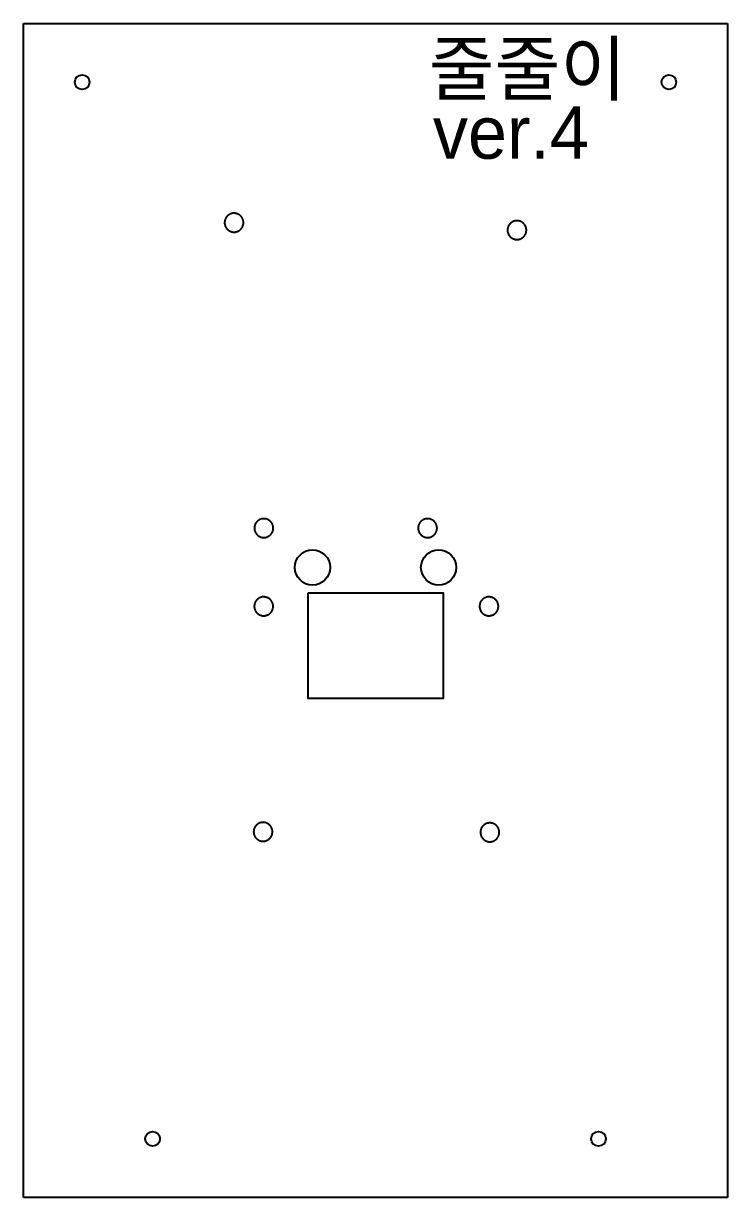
# Model space of a CAD drawing. Header units: millimetres. Extents: x -130 to 115, y 0 to 237.
# Drawn here: x -5.3 to 114.7, y 0 to 200 of the extents above; entities that cross this region are included whole.
import ezdxf

# ---------------------------------------------------------------- set-up
doc = ezdxf.new("R2010")
doc.units = ezdxf.units.MM
doc.layers.add('Taglio', color=22, linetype='Continuous', true_color=0xc0240f)
doc.styles.get("Standard").update_dxf_attribs({"font": 'GmarketSansTTFLight.ttf'})

msp = doc.modelspace()

# ---------------------------------------------------------------- linework, layer by layer
for p, q in [((-5.33, 200), (114.67, 200)), ((-5.33, 0), (-5.33, 200)), ((114.67, 200), (114.67, 0)), ((31.67, 0), (-5.33, 0)), ((114.67, 0), (-5.33, 0)), ((114.67, 0), (77.67, 0))]:
    msp.add_line(p, q)
at = {"color": 215, "true_color": 0xa953a0}
msp.add_line((43.92, 103.03), (65.42, 103.03), dxfattribs=at)
msp.add_lwpolyline([(43.17, 103.03), (66.17, 103.03), (66.17, 85.03), (43.17, 85.03)], close=True)
at = {"color": 1}
for centre in [(4.67, 190), (104.67, 190), (16.67, 10), (92.67, 10)]:
    msp.add_circle(centre, 1.25, dxfattribs=at)
for centre in [(43.92, 107.33), (65.42, 107.33)]:
    msp.add_circle(centre, 3)
at = {"layer": 'Taglio'}
for points in [[(30.55, 164.46), (30.61, 164.46), (30.67, 164.46), (30.72, 164.47), (30.78, 164.47), (30.83, 164.48), (30.89, 164.49), (30.94, 164.51), (30.99, 164.52), (31.05, 164.54), (31.1, 164.55), (31.15, 164.57), (31.2, 164.6), (31.25, 164.62), (31.3, 164.64), (31.35, 164.67), (31.4, 164.7), (31.45, 164.73), (31.49, 164.76), (31.54, 164.79), (31.58, 164.83), (31.62, 164.87), (31.66, 164.9), (31.7, 164.94), (31.74, 164.98), (31.78, 165.02), (31.81, 165.07), (31.85, 165.11), (31.88, 165.16), (31.91, 165.2), (31.94, 165.25), (31.97, 165.3), (31.99, 165.35), (32.02, 165.4), (32.04, 165.45), (32.06, 165.5), (32.08, 165.56), (32.1, 165.61), (32.11, 165.66), (32.12, 165.72), (32.13, 165.77), (32.14, 165.83), (32.15, 165.88), (32.16, 165.94), (32.16, 165.99), (32.16, 166.05), (32.16, 166.1), (32.16, 166.16), (32.16, 166.21), (32.15, 166.27), (32.14, 166.33), (32.13, 166.38), (32.12, 166.43), (32.11, 166.49), (32.09, 166.54), (32.07, 166.6), (32.05, 166.65), (32.03, 166.7), (32.01, 166.75), (31.99, 166.8), (31.96, 166.85), (31.93, 166.9), (31.9, 166.94), (31.87, 166.99), (31.84, 167.04), (31.8, 167.08), (31.77, 167.12), (31.73, 167.16), (31.69, 167.2), (31.65, 167.24), (31.61, 167.28), (31.57, 167.32), (31.52, 167.35), (31.48, 167.38), (31.43, 167.41), (31.38, 167.44), (31.34, 167.47), (31.29, 167.5), (31.24, 167.52), (31.19, 167.54), (31.14, 167.57), (31.08, 167.59), (31.03, 167.6), (30.98, 167.62), (30.92, 167.63), (30.87, 167.64), (30.81, 167.65), (30.76, 167.66), (30.7, 167.67), (30.65, 167.67), (30.59, 167.67), (30.54, 167.67), (30.48, 167.67), (30.42, 167.67), (30.37, 167.66), (30.31, 167.66), (30.26, 167.65), (30.2, 167.64), (30.15, 167.62), (30.1, 167.61), (30.04, 167.59), (29.99, 167.57), (29.94, 167.55), (29.89, 167.53), (29.84, 167.51), (29.79, 167.48), (29.74, 167.45), (29.69, 167.42), (29.65, 167.39), (29.6, 167.36), (29.56, 167.33), (29.51, 167.29), (29.47, 167.25), (29.43, 167.22), (29.39, 167.18), (29.35, 167.14), (29.32, 167.09), (29.28, 167.05), (29.25, 167.01), (29.22, 166.96), (29.19, 166.91), (29.16, 166.87), (29.13, 166.82), (29.11, 166.77), (29.08, 166.72), (29.06, 166.66), (29.04, 166.61), (29.02, 166.56), (29.01, 166.51), (28.99, 166.45), (28.98, 166.4), (28.97, 166.34), (28.96, 166.29), (28.95, 166.23), (28.95, 166.18), (28.95, 166.12), (28.95, 166.07)], [(28.95, 166.07), (28.95, 166.01), (28.95, 165.95), (28.95, 165.9), (28.96, 165.84), (28.97, 165.79), (28.98, 165.73), (28.99, 165.68), (29.01, 165.62), (29.02, 165.57), (29.04, 165.52), (29.06, 165.46), (29.09, 165.41), (29.11, 165.36), (29.13, 165.31), (29.16, 165.26), (29.19, 165.21), (29.22, 165.17), (29.25, 165.12), (29.29, 165.08), (29.32, 165.03), (29.36, 164.99), (29.4, 164.95), (29.44, 164.91), (29.48, 164.87), (29.52, 164.83), (29.56, 164.8), (29.61, 164.77), (29.65, 164.73), (29.7, 164.7), (29.75, 164.67), (29.8, 164.65), (29.85, 164.62), (29.9, 164.6), (29.95, 164.58), (30, 164.56), (30.06, 164.54), (30.11, 164.52), (30.17, 164.51), (30.22, 164.49), (30.27, 164.48), (30.33, 164.47), (30.39, 164.47), (30.44, 164.46), (30.5, 164.46), (30.55, 164.46)], [(77.17, 164.8), (77.17, 164.74), (77.17, 164.68), (77.18, 164.63), (77.18, 164.57), (77.19, 164.52), (77.2, 164.46), (77.22, 164.41), (77.23, 164.35), (77.25, 164.3), (77.26, 164.25), (77.28, 164.19), (77.31, 164.14), (77.33, 164.09), (77.36, 164.04), (77.38, 163.99), (77.41, 163.94), (77.44, 163.9), (77.48, 163.85), (77.51, 163.81), (77.54, 163.76), (77.58, 163.72), (77.62, 163.68), (77.66, 163.64), (77.7, 163.6), (77.74, 163.57), (77.79, 163.53), (77.83, 163.5), (77.88, 163.46), (77.92, 163.43), (77.97, 163.4), (78.02, 163.38), (78.07, 163.35), (78.12, 163.33), (78.17, 163.31), (78.23, 163.29), (78.28, 163.27), (78.33, 163.25), (78.39, 163.24), (78.44, 163.22), (78.5, 163.21), (78.55, 163.2), (78.61, 163.2), (78.66, 163.19), (78.72, 163.19), (78.78, 163.19), (78.83, 163.19), (78.89, 163.19), (78.94, 163.2), (79, 163.2), (79.05, 163.21), (79.11, 163.22), (79.16, 163.24), (79.22, 163.25), (79.27, 163.27), (79.32, 163.28), (79.37, 163.3), (79.43, 163.33), (79.48, 163.35), (79.53, 163.37), (79.57, 163.4), (79.62, 163.43), (79.67, 163.46), (79.72, 163.49), (79.76, 163.52), (79.8, 163.56), (79.85, 163.6), (79.89, 163.63), (79.93, 163.67), (79.96, 163.71), (80, 163.76), (80.04, 163.8), (80.07, 163.84), (80.1, 163.89), (80.13, 163.93), (80.16, 163.98), (80.19, 164.03), (80.22, 164.08), (80.24, 164.13), (80.26, 164.18), (80.28, 164.23), (80.3, 164.29), (80.32, 164.34), (80.33, 164.39), (80.35, 164.45), (80.36, 164.5), (80.37, 164.56), (80.37, 164.61), (80.38, 164.67), (80.38, 164.72), (80.38, 164.78), (80.38, 164.83), (80.38, 164.89), (80.38, 164.95), (80.37, 165), (80.36, 165.06), (80.35, 165.11), (80.34, 165.17), (80.33, 165.22), (80.31, 165.27), (80.29, 165.33), (80.28, 165.38), (80.25, 165.43), (80.23, 165.48), (80.21, 165.53), (80.18, 165.58), (80.15, 165.63), (80.12, 165.67), (80.09, 165.72), (80.06, 165.77), (80.02, 165.81), (79.99, 165.85), (79.95, 165.89), (79.91, 165.93), (79.87, 165.97), (79.83, 166.01), (79.79, 166.05), (79.75, 166.08), (79.7, 166.11), (79.65, 166.14), (79.61, 166.17), (79.56, 166.2), (79.51, 166.23), (79.46, 166.25), (79.41, 166.28), (79.36, 166.3), (79.3, 166.32), (79.25, 166.33), (79.2, 166.35), (79.14, 166.36), (79.09, 166.37), (79.03, 166.38), (78.98, 166.39), (78.92, 166.4), (78.87, 166.4), (78.81, 166.4), (78.76, 166.4), (78.7, 166.4), (78.65, 166.4), (78.59, 166.39), (78.54, 166.39), (78.48, 166.38), (78.43, 166.37), (78.37, 166.35), (78.32, 166.34), (78.26, 166.32), (78.21, 166.3), (78.16, 166.28), (78.11, 166.26), (78.06, 166.24), (78.01, 166.21), (77.96, 166.18), (77.91, 166.15), (77.87, 166.12), (77.82, 166.09), (77.78, 166.06), (77.73, 166.02), (77.69, 165.99), (77.65, 165.95), (77.61, 165.91), (77.58, 165.87), (77.54, 165.82), (77.5, 165.78), (77.47, 165.74), (77.44, 165.69), (77.41, 165.64), (77.38, 165.6), (77.35, 165.55), (77.33, 165.5), (77.3, 165.45), (77.28, 165.4), (77.26, 165.34), (77.25, 165.29), (77.23, 165.24), (77.21, 165.18), (77.2, 165.13), (77.19, 165.07), (77.18, 165.02), (77.18, 164.96), (77.17, 164.91), (77.17, 164.85), (77.17, 164.8)], [(35.63, 112.43), (35.69, 112.43), (35.74, 112.43), (35.8, 112.44), (35.85, 112.44), (35.91, 112.45), (35.96, 112.46), (36.02, 112.47), (36.07, 112.49), (36.13, 112.51), (36.18, 112.52), (36.23, 112.54), (36.28, 112.56), (36.33, 112.59), (36.38, 112.61), (36.43, 112.64), (36.48, 112.67), (36.53, 112.7), (36.57, 112.73), (36.62, 112.76), (36.66, 112.8), (36.7, 112.84), (36.74, 112.87), (36.78, 112.91), (36.82, 112.95), (36.86, 112.99), (36.89, 113.04), (36.93, 113.08), (36.96, 113.13), (36.99, 113.17), (37.02, 113.22), (37.05, 113.27), (37.07, 113.32), (37.1, 113.37), (37.12, 113.42), (37.14, 113.47), (37.16, 113.52), (37.17, 113.58), (37.19, 113.63), (37.2, 113.69), (37.21, 113.74), (37.22, 113.8), (37.23, 113.85), (37.24, 113.91), (37.24, 113.96), (37.24, 114.02), (37.24, 114.07), (37.24, 114.13), (37.23, 114.18), (37.23, 114.24), (37.22, 114.29), (37.21, 114.35), (37.2, 114.4), (37.18, 114.46), (37.17, 114.51), (37.15, 114.56), (37.13, 114.62), (37.11, 114.67), (37.09, 114.72), (37.06, 114.77), (37.04, 114.82), (37.01, 114.87), (36.98, 114.91), (36.95, 114.96), (36.92, 115.01), (36.88, 115.05), (36.85, 115.09), (36.81, 115.13), (36.77, 115.17), (36.73, 115.21), (36.69, 115.25), (36.65, 115.28), (36.6, 115.32), (36.56, 115.35), (36.51, 115.38), (36.46, 115.41), (36.41, 115.44), (36.37, 115.47), (36.32, 115.49), (36.26, 115.51), (36.21, 115.54), (36.16, 115.55), (36.11, 115.57), (36.05, 115.59), (36, 115.6), (35.95, 115.61), (35.89, 115.62), (35.84, 115.63), (35.78, 115.64), (35.73, 115.64), (35.67, 115.64), (35.61, 115.64), (35.56, 115.64), (35.5, 115.64), (35.45, 115.63), (35.39, 115.63), (35.34, 115.62), (35.28, 115.61), (35.23, 115.59), (35.17, 115.58), (35.12, 115.56), (35.07, 115.54), (35.02, 115.52), (34.97, 115.5), (34.92, 115.48), (34.87, 115.45), (34.82, 115.42), (34.77, 115.39), (34.72, 115.36), (34.68, 115.33), (34.63, 115.3), (34.59, 115.26), (34.55, 115.22), (34.51, 115.19), (34.47, 115.15), (34.43, 115.11), (34.4, 115.06), (34.36, 115.02), (34.33, 114.98), (34.3, 114.93), (34.27, 114.88), (34.24, 114.83), (34.21, 114.79), (34.18, 114.74), (34.16, 114.69), (34.14, 114.63), (34.12, 114.58), (34.1, 114.53), (34.09, 114.48), (34.07, 114.42), (34.06, 114.37), (34.05, 114.31), (34.04, 114.26), (34.03, 114.2), (34.03, 114.15), (34.03, 114.09), (34.02, 114.04)], [(34.02, 114.04), (34.03, 113.98), (34.03, 113.92), (34.03, 113.87), (34.04, 113.81), (34.05, 113.76), (34.06, 113.7), (34.07, 113.65), (34.09, 113.59), (34.1, 113.54), (34.12, 113.49), (34.14, 113.43), (34.16, 113.38), (34.19, 113.33), (34.21, 113.28), (34.24, 113.23), (34.27, 113.18), (34.3, 113.14), (34.33, 113.09), (34.37, 113.05), (34.4, 113), (34.44, 112.96), (34.48, 112.92), (34.52, 112.88), (34.56, 112.84), (34.6, 112.8), (34.64, 112.77), (34.69, 112.74), (34.73, 112.7), (34.78, 112.67), (34.83, 112.64), (34.88, 112.62), (34.93, 112.59), (34.98, 112.57), (35.03, 112.55), (35.08, 112.52), (35.14, 112.51), (35.19, 112.49), (35.24, 112.48), (35.3, 112.46), (35.35, 112.45), (35.41, 112.44), (35.46, 112.44), (35.52, 112.43), (35.58, 112.43), (35.63, 112.43)], [(63.54, 112.43), (63.6, 112.43), (63.65, 112.43), (63.71, 112.44), (63.76, 112.44), (63.82, 112.45), (63.87, 112.46), (63.93, 112.47), (63.98, 112.49), (64.03, 112.51), (64.09, 112.52), (64.14, 112.54), (64.19, 112.56), (64.24, 112.59), (64.29, 112.61), (64.34, 112.64), (64.39, 112.67), (64.43, 112.7), (64.48, 112.73), (64.53, 112.76), (64.57, 112.8), (64.61, 112.84), (64.65, 112.87), (64.69, 112.91), (64.73, 112.95), (64.77, 112.99), (64.8, 113.04), (64.84, 113.08), (64.87, 113.13), (64.9, 113.17), (64.93, 113.22), (64.96, 113.27), (64.98, 113.32), (65, 113.37), (65.03, 113.42), (65.05, 113.47), (65.07, 113.52), (65.08, 113.58), (65.1, 113.63), (65.11, 113.69), (65.12, 113.74), (65.13, 113.8), (65.14, 113.85), (65.14, 113.91), (65.15, 113.96), (65.15, 114.02), (65.15, 114.07), (65.15, 114.13), (65.14, 114.18), (65.14, 114.24), (65.13, 114.29), (65.12, 114.35), (65.11, 114.4), (65.09, 114.46), (65.08, 114.51), (65.06, 114.56), (65.04, 114.62), (65.02, 114.67), (65, 114.72), (64.97, 114.77), (64.95, 114.82), (64.92, 114.87), (64.89, 114.91), (64.86, 114.96), (64.82, 115.01), (64.79, 115.05), (64.75, 115.09), (64.72, 115.13), (64.68, 115.17), (64.64, 115.21), (64.6, 115.25), (64.55, 115.28), (64.51, 115.32), (64.47, 115.35), (64.42, 115.38), (64.37, 115.41), (64.32, 115.44), (64.27, 115.47), (64.22, 115.49), (64.17, 115.51), (64.12, 115.54), (64.07, 115.55), (64.02, 115.57), (63.96, 115.59), (63.91, 115.6), (63.86, 115.61), (63.8, 115.62), (63.75, 115.63), (63.69, 115.64), (63.63, 115.64), (63.58, 115.64), (63.52, 115.64), (63.47, 115.64), (63.41, 115.64), (63.36, 115.63), (63.3, 115.63), (63.25, 115.62), (63.19, 115.61), (63.14, 115.59), (63.08, 115.58), (63.03, 115.56), (62.98, 115.54), (62.93, 115.52), (62.87, 115.5), (62.82, 115.48), (62.78, 115.45), (62.73, 115.42), (62.68, 115.39), (62.63, 115.36), (62.59, 115.33), (62.54, 115.3), (62.5, 115.26), (62.46, 115.22), (62.42, 115.19), (62.38, 115.15), (62.34, 115.11), (62.3, 115.06), (62.27, 115.02), (62.24, 114.98), (62.2, 114.93), (62.17, 114.88), (62.15, 114.83), (62.12, 114.79), (62.09, 114.74), (62.07, 114.69), (62.05, 114.63), (62.03, 114.58), (62.01, 114.53), (61.99, 114.48), (61.98, 114.42), (61.97, 114.37), (61.96, 114.31), (61.95, 114.26), (61.94, 114.2), (61.94, 114.15), (61.93, 114.09), (61.93, 114.04)], [(61.93, 114.04), (61.93, 113.98), (61.94, 113.92), (61.94, 113.87), (61.95, 113.81), (61.96, 113.76), (61.97, 113.7), (61.98, 113.65), (62, 113.59), (62.01, 113.54), (62.03, 113.49), (62.05, 113.43), (62.07, 113.38), (62.1, 113.33), (62.12, 113.28), (62.15, 113.23), (62.18, 113.18), (62.21, 113.14), (62.24, 113.09), (62.27, 113.05), (62.31, 113), (62.35, 112.96), (62.38, 112.92), (62.42, 112.88), (62.47, 112.84), (62.51, 112.8), (62.55, 112.77), (62.6, 112.74), (62.64, 112.7), (62.69, 112.67), (62.74, 112.64), (62.79, 112.62), (62.84, 112.59), (62.89, 112.57), (62.94, 112.55), (62.99, 112.52), (63.04, 112.51), (63.1, 112.49), (63.15, 112.48), (63.21, 112.46), (63.26, 112.45), (63.32, 112.44), (63.37, 112.44), (63.43, 112.43), (63.49, 112.43), (63.54, 112.43)], [(35.61, 99.1), (35.67, 99.1), (35.72, 99.1), (35.78, 99.11), (35.83, 99.11), (35.89, 99.12), (35.94, 99.13), (36, 99.15), (36.05, 99.16), (36.11, 99.18), (36.16, 99.19), (36.21, 99.21), (36.26, 99.24), (36.31, 99.26), (36.36, 99.28), (36.41, 99.31), (36.46, 99.34), (36.51, 99.37), (36.55, 99.4), (36.6, 99.44), (36.64, 99.47), (36.68, 99.51), (36.72, 99.54), (36.76, 99.58), (36.8, 99.62), (36.84, 99.67), (36.87, 99.71), (36.91, 99.75), (36.94, 99.8), (36.97, 99.84), (37, 99.89), (37.03, 99.94), (37.05, 99.99), (37.08, 100.04), (37.1, 100.09), (37.12, 100.14), (37.14, 100.2), (37.15, 100.25), (37.17, 100.3), (37.18, 100.36), (37.19, 100.41), (37.2, 100.47), (37.21, 100.52), (37.21, 100.58), (37.22, 100.63), (37.22, 100.69), (37.22, 100.74), (37.22, 100.8), (37.21, 100.86), (37.21, 100.91), (37.2, 100.97), (37.19, 101.02), (37.18, 101.08), (37.16, 101.13), (37.15, 101.18), (37.13, 101.24), (37.11, 101.29), (37.09, 101.34), (37.07, 101.39), (37.04, 101.44), (37.02, 101.49), (36.99, 101.54), (36.96, 101.59), (36.93, 101.63), (36.9, 101.68), (36.86, 101.72), (36.83, 101.76), (36.79, 101.8), (36.75, 101.84), (36.71, 101.88), (36.67, 101.92), (36.63, 101.96), (36.58, 101.99), (36.54, 102.02), (36.49, 102.05), (36.44, 102.08), (36.39, 102.11), (36.35, 102.14), (36.3, 102.16), (36.24, 102.19), (36.19, 102.21), (36.14, 102.23), (36.09, 102.24), (36.03, 102.26), (35.98, 102.27), (35.93, 102.28), (35.87, 102.29), (35.82, 102.3), (35.76, 102.31), (35.7, 102.31), (35.65, 102.31), (35.59, 102.32), (35.54, 102.31), (35.48, 102.31), (35.43, 102.3), (35.37, 102.3), (35.32, 102.29), (35.26, 102.28), (35.21, 102.26), (35.15, 102.25), (35.1, 102.23), (35.05, 102.21), (35, 102.19), (34.95, 102.17), (34.9, 102.15), (34.85, 102.12), (34.8, 102.09), (34.75, 102.06), (34.7, 102.03), (34.66, 102), (34.61, 101.97), (34.57, 101.93), (34.53, 101.9), (34.49, 101.86), (34.45, 101.82), (34.41, 101.78), (34.37, 101.73), (34.34, 101.69), (34.31, 101.65), (34.28, 101.6), (34.24, 101.55), (34.22, 101.51), (34.19, 101.46), (34.16, 101.41), (34.14, 101.36), (34.12, 101.31), (34.1, 101.25), (34.08, 101.2), (34.07, 101.15), (34.05, 101.09), (34.04, 101.04), (34.03, 100.98), (34.02, 100.93), (34.01, 100.87), (34.01, 100.82), (34.01, 100.76), (34, 100.71)], [(74.01, 99.1), (74.06, 99.1), (74.12, 99.1), (74.17, 99.11), (74.23, 99.11), (74.28, 99.12), (74.34, 99.13), (74.39, 99.15), (74.45, 99.16), (74.5, 99.18), (74.55, 99.19), (74.6, 99.21), (74.65, 99.24), (74.71, 99.26), (74.76, 99.28), (74.8, 99.31), (74.85, 99.34), (74.9, 99.37), (74.94, 99.4), (74.99, 99.44), (75.03, 99.47), (75.07, 99.51), (75.12, 99.54), (75.16, 99.58), (75.19, 99.62), (75.23, 99.67), (75.27, 99.71), (75.3, 99.75), (75.33, 99.8), (75.36, 99.84), (75.39, 99.89), (75.42, 99.94), (75.44, 99.99), (75.47, 100.04), (75.49, 100.09), (75.51, 100.14), (75.53, 100.2), (75.55, 100.25), (75.56, 100.3), (75.57, 100.36), (75.59, 100.41), (75.6, 100.47), (75.6, 100.52), (75.61, 100.58), (75.61, 100.63), (75.61, 100.69), (75.61, 100.74), (75.61, 100.8), (75.61, 100.86), (75.6, 100.91), (75.59, 100.97), (75.58, 101.02), (75.57, 101.08), (75.56, 101.13), (75.54, 101.18), (75.52, 101.24), (75.5, 101.29), (75.48, 101.34), (75.46, 101.39), (75.44, 101.44), (75.41, 101.49), (75.38, 101.54), (75.35, 101.59), (75.32, 101.63), (75.29, 101.68), (75.25, 101.72), (75.22, 101.76), (75.18, 101.8), (75.14, 101.84), (75.1, 101.88), (75.06, 101.92), (75.02, 101.96), (74.97, 101.99), (74.93, 102.02), (74.88, 102.05), (74.84, 102.08), (74.79, 102.11), (74.74, 102.14), (74.69, 102.16), (74.64, 102.19), (74.59, 102.21), (74.53, 102.23), (74.48, 102.24), (74.43, 102.26), (74.37, 102.27), (74.32, 102.28), (74.26, 102.29), (74.21, 102.3), (74.15, 102.31), (74.1, 102.31), (74.04, 102.31), (73.99, 102.32), (73.93, 102.31), (73.88, 102.31), (73.82, 102.3), (73.76, 102.3), (73.71, 102.29), (73.66, 102.28), (73.6, 102.26), (73.55, 102.25), (73.49, 102.23), (73.44, 102.21), (73.39, 102.19), (73.34, 102.17), (73.29, 102.15), (73.24, 102.12), (73.19, 102.09), (73.14, 102.06), (73.1, 102.03), (73.05, 102), (73.01, 101.97), (72.96, 101.93), (72.92, 101.9), (72.88, 101.86), (72.84, 101.82), (72.8, 101.78), (72.77, 101.73), (72.73, 101.69), (72.7, 101.65), (72.67, 101.6), (72.64, 101.55), (72.61, 101.51), (72.58, 101.46), (72.56, 101.41), (72.53, 101.36), (72.51, 101.31), (72.49, 101.25), (72.47, 101.2), (72.46, 101.15), (72.44, 101.09), (72.43, 101.04), (72.42, 100.98), (72.41, 100.93), (72.41, 100.87), (72.4, 100.82), (72.4, 100.76), (72.4, 100.71)], [(34, 100.71), (34.01, 100.65), (34.01, 100.59), (34.01, 100.54), (34.02, 100.48), (34.03, 100.43), (34.04, 100.37), (34.05, 100.32), (34.07, 100.26), (34.08, 100.21), (34.1, 100.16), (34.12, 100.1), (34.14, 100.05), (34.17, 100), (34.19, 99.95), (34.22, 99.9), (34.25, 99.85), (34.28, 99.81), (34.31, 99.76), (34.34, 99.72), (34.38, 99.67), (34.42, 99.63), (34.46, 99.59), (34.5, 99.55), (34.54, 99.51), (34.58, 99.48), (34.62, 99.44), (34.67, 99.41), (34.71, 99.37), (34.76, 99.34), (34.81, 99.31), (34.86, 99.29), (34.91, 99.26), (34.96, 99.24), (35.01, 99.22), (35.06, 99.2), (35.12, 99.18), (35.17, 99.16), (35.22, 99.15), (35.28, 99.13), (35.33, 99.12), (35.39, 99.11), (35.44, 99.11), (35.5, 99.1), (35.56, 99.1), (35.61, 99.1)], [(72.4, 100.71), (72.4, 100.65), (72.4, 100.59), (72.41, 100.54), (72.41, 100.48), (72.42, 100.43), (72.43, 100.37), (72.44, 100.32), (72.46, 100.26), (72.48, 100.21), (72.49, 100.16), (72.51, 100.1), (72.54, 100.05), (72.56, 100), (72.59, 99.95), (72.61, 99.9), (72.64, 99.85), (72.67, 99.81), (72.7, 99.76), (72.74, 99.72), (72.77, 99.67), (72.81, 99.63), (72.85, 99.59), (72.89, 99.55), (72.93, 99.51), (72.97, 99.48), (73.02, 99.44), (73.06, 99.41), (73.11, 99.37), (73.15, 99.34), (73.2, 99.31), (73.25, 99.29), (73.3, 99.26), (73.35, 99.24), (73.4, 99.22), (73.46, 99.2), (73.51, 99.18), (73.56, 99.16), (73.62, 99.15), (73.67, 99.13), (73.73, 99.12), (73.78, 99.11), (73.84, 99.11), (73.89, 99.1), (73.95, 99.1), (74.01, 99.1)], [(35.5, 60.7), (35.56, 60.7), (35.61, 60.7), (35.67, 60.7), (35.72, 60.71), (35.78, 60.72), (35.83, 60.73), (35.89, 60.74), (35.94, 60.76), (35.99, 60.77), (36.05, 60.79), (36.1, 60.81), (36.15, 60.83), (36.2, 60.86), (36.25, 60.88), (36.3, 60.91), (36.35, 60.94), (36.39, 60.97), (36.44, 61), (36.48, 61.03), (36.53, 61.07), (36.57, 61.1), (36.61, 61.14), (36.65, 61.18), (36.69, 61.22), (36.73, 61.26), (36.76, 61.31), (36.8, 61.35), (36.83, 61.39), (36.86, 61.44), (36.89, 61.49), (36.91, 61.54), (36.94, 61.59), (36.96, 61.64), (36.99, 61.69), (37.01, 61.74), (37.03, 61.79), (37.04, 61.85), (37.06, 61.9), (37.07, 61.95), (37.08, 62.01), (37.09, 62.06), (37.1, 62.12), (37.1, 62.17), (37.11, 62.23), (37.11, 62.28), (37.11, 62.34), (37.11, 62.4), (37.1, 62.45), (37.1, 62.51), (37.09, 62.56), (37.08, 62.62), (37.07, 62.67), (37.05, 62.73), (37.04, 62.78), (37.02, 62.83), (37, 62.88), (36.98, 62.94), (36.96, 62.99), (36.93, 63.04), (36.91, 63.09), (36.88, 63.13), (36.85, 63.18), (36.82, 63.23), (36.78, 63.27), (36.75, 63.32), (36.71, 63.36), (36.68, 63.4), (36.64, 63.44), (36.6, 63.48), (36.56, 63.52), (36.51, 63.55), (36.47, 63.59), (36.42, 63.62), (36.38, 63.65), (36.33, 63.68), (36.28, 63.71), (36.23, 63.73), (36.18, 63.76), (36.13, 63.78), (36.08, 63.8), (36.03, 63.82), (35.98, 63.84), (35.92, 63.86), (35.87, 63.87), (35.81, 63.88), (35.76, 63.89), (35.7, 63.9), (35.65, 63.9), (35.59, 63.91), (35.54, 63.91), (35.48, 63.91), (35.43, 63.91), (35.37, 63.91), (35.32, 63.9), (35.26, 63.89), (35.21, 63.88), (35.15, 63.87), (35.1, 63.86), (35.04, 63.85), (34.99, 63.83), (34.94, 63.81), (34.89, 63.79), (34.83, 63.77), (34.78, 63.74), (34.73, 63.72), (34.69, 63.69), (34.64, 63.66), (34.59, 63.63), (34.55, 63.6), (34.5, 63.56), (34.46, 63.53), (34.42, 63.49), (34.38, 63.45), (34.34, 63.41), (34.3, 63.37), (34.26, 63.33), (34.23, 63.29), (34.2, 63.24), (34.16, 63.2), (34.13, 63.15), (34.1, 63.1), (34.08, 63.05), (34.05, 63), (34.03, 62.95), (34.01, 62.9), (33.99, 62.85), (33.97, 62.8), (33.95, 62.74), (33.94, 62.69), (33.93, 62.64), (33.92, 62.58), (33.91, 62.53), (33.9, 62.47), (33.9, 62.41), (33.89, 62.36), (33.89, 62.3)], [(33.89, 62.3), (33.89, 62.25), (33.9, 62.19), (33.9, 62.14), (33.91, 62.08), (33.92, 62.02), (33.93, 61.97), (33.94, 61.91), (33.95, 61.86), (33.97, 61.81), (33.99, 61.75), (34.01, 61.7), (34.03, 61.65), (34.06, 61.6), (34.08, 61.55), (34.11, 61.5), (34.14, 61.45), (34.17, 61.4), (34.2, 61.36), (34.23, 61.31), (34.27, 61.27), (34.31, 61.23), (34.34, 61.19), (34.38, 61.15), (34.42, 61.11), (34.47, 61.07), (34.51, 61.04), (34.56, 61), (34.6, 60.97), (34.65, 60.94), (34.7, 60.91), (34.75, 60.88), (34.8, 60.86), (34.85, 60.83), (34.9, 60.81), (34.95, 60.79), (35, 60.77), (35.06, 60.76), (35.11, 60.74), (35.17, 60.73), (35.22, 60.72), (35.28, 60.71), (35.33, 60.7), (35.39, 60.7), (35.44, 60.7), (35.5, 60.7)], [(74.15, 60.61), (74.21, 60.61), (74.26, 60.61), (74.32, 60.62), (74.37, 60.62), (74.43, 60.63), (74.48, 60.64), (74.54, 60.65), (74.59, 60.67), (74.64, 60.68), (74.7, 60.7), (74.75, 60.72), (74.8, 60.74), (74.85, 60.77), (74.9, 60.79), (74.95, 60.82), (75, 60.85), (75.04, 60.88), (75.09, 60.91), (75.13, 60.94), (75.18, 60.98), (75.22, 61.01), (75.26, 61.05), (75.3, 61.09), (75.34, 61.13), (75.38, 61.17), (75.41, 61.22), (75.45, 61.26), (75.48, 61.31), (75.51, 61.35), (75.54, 61.4), (75.56, 61.45), (75.59, 61.5), (75.61, 61.55), (75.64, 61.6), (75.66, 61.65), (75.68, 61.7), (75.69, 61.76), (75.71, 61.81), (75.72, 61.86), (75.73, 61.92), (75.74, 61.97), (75.75, 62.03), (75.75, 62.08), (75.76, 62.14), (75.76, 62.2), (75.76, 62.25), (75.76, 62.31), (75.75, 62.36), (75.75, 62.42), (75.74, 62.47), (75.73, 62.53), (75.72, 62.58), (75.7, 62.64), (75.69, 62.69), (75.67, 62.74), (75.65, 62.8), (75.63, 62.85), (75.61, 62.9), (75.58, 62.95), (75.56, 63), (75.53, 63.05), (75.5, 63.09), (75.47, 63.14), (75.43, 63.18), (75.4, 63.23), (75.36, 63.27), (75.33, 63.31), (75.29, 63.35), (75.25, 63.39), (75.21, 63.43), (75.16, 63.46), (75.12, 63.5), (75.07, 63.53), (75.03, 63.56), (74.98, 63.59), (74.93, 63.62), (74.88, 63.65), (74.83, 63.67), (74.78, 63.69), (74.73, 63.71), (74.68, 63.73), (74.63, 63.75), (74.57, 63.77), (74.52, 63.78), (74.46, 63.79), (74.41, 63.8), (74.35, 63.81), (74.3, 63.82), (74.24, 63.82), (74.19, 63.82), (74.13, 63.82), (74.08, 63.82), (74.02, 63.82), (73.97, 63.81), (73.91, 63.8), (73.86, 63.8), (73.8, 63.78), (73.75, 63.77), (73.69, 63.76), (73.64, 63.74), (73.59, 63.72), (73.54, 63.7), (73.48, 63.68), (73.43, 63.65), (73.38, 63.63), (73.34, 63.6), (73.29, 63.57), (73.24, 63.54), (73.2, 63.51), (73.15, 63.48), (73.11, 63.44), (73.07, 63.4), (73.03, 63.36), (72.99, 63.33), (72.95, 63.28), (72.91, 63.24), (72.88, 63.2), (72.85, 63.15), (72.81, 63.11), (72.78, 63.06), (72.76, 63.01), (72.73, 62.96), (72.7, 62.91), (72.68, 62.86), (72.66, 62.81), (72.64, 62.76), (72.62, 62.71), (72.6, 62.65), (72.59, 62.6), (72.58, 62.55), (72.57, 62.49), (72.56, 62.44), (72.55, 62.38), (72.55, 62.33), (72.54, 62.27), (72.54, 62.21)], [(72.54, 62.21), (72.54, 62.16), (72.55, 62.1), (72.55, 62.05), (72.56, 61.99), (72.57, 61.94), (72.58, 61.88), (72.59, 61.83), (72.61, 61.77), (72.62, 61.72), (72.64, 61.66), (72.66, 61.61), (72.68, 61.56), (72.71, 61.51), (72.73, 61.46), (72.76, 61.41), (72.79, 61.36), (72.82, 61.32), (72.85, 61.27), (72.88, 61.22), (72.92, 61.18), (72.96, 61.14), (72.99, 61.1), (73.03, 61.06), (73.07, 61.02), (73.12, 60.98), (73.16, 60.95), (73.21, 60.91), (73.25, 60.88), (73.3, 60.85), (73.35, 60.82), (73.4, 60.79), (73.45, 60.77), (73.5, 60.75), (73.55, 60.72), (73.6, 60.7), (73.65, 60.69), (73.71, 60.67), (73.76, 60.65), (73.82, 60.64), (73.87, 60.63), (73.93, 60.62), (73.98, 60.62), (74.04, 60.61), (74.09, 60.61), (74.15, 60.61)]]:
    msp.add_lwpolyline(points, dxfattribs=at)

# ---------------------------------------------------------------- texts
at = {"color": 52, "true_color": 0xc8c92d}
for s, p in [('줄줄이', (63.73, 187.84)), ('ver.4', (64.45, 176.96))]:
    msp.add_text(s, height=8.943, dxfattribs=at).set_placement(p)

doc.saveas('drawing.dxf')
